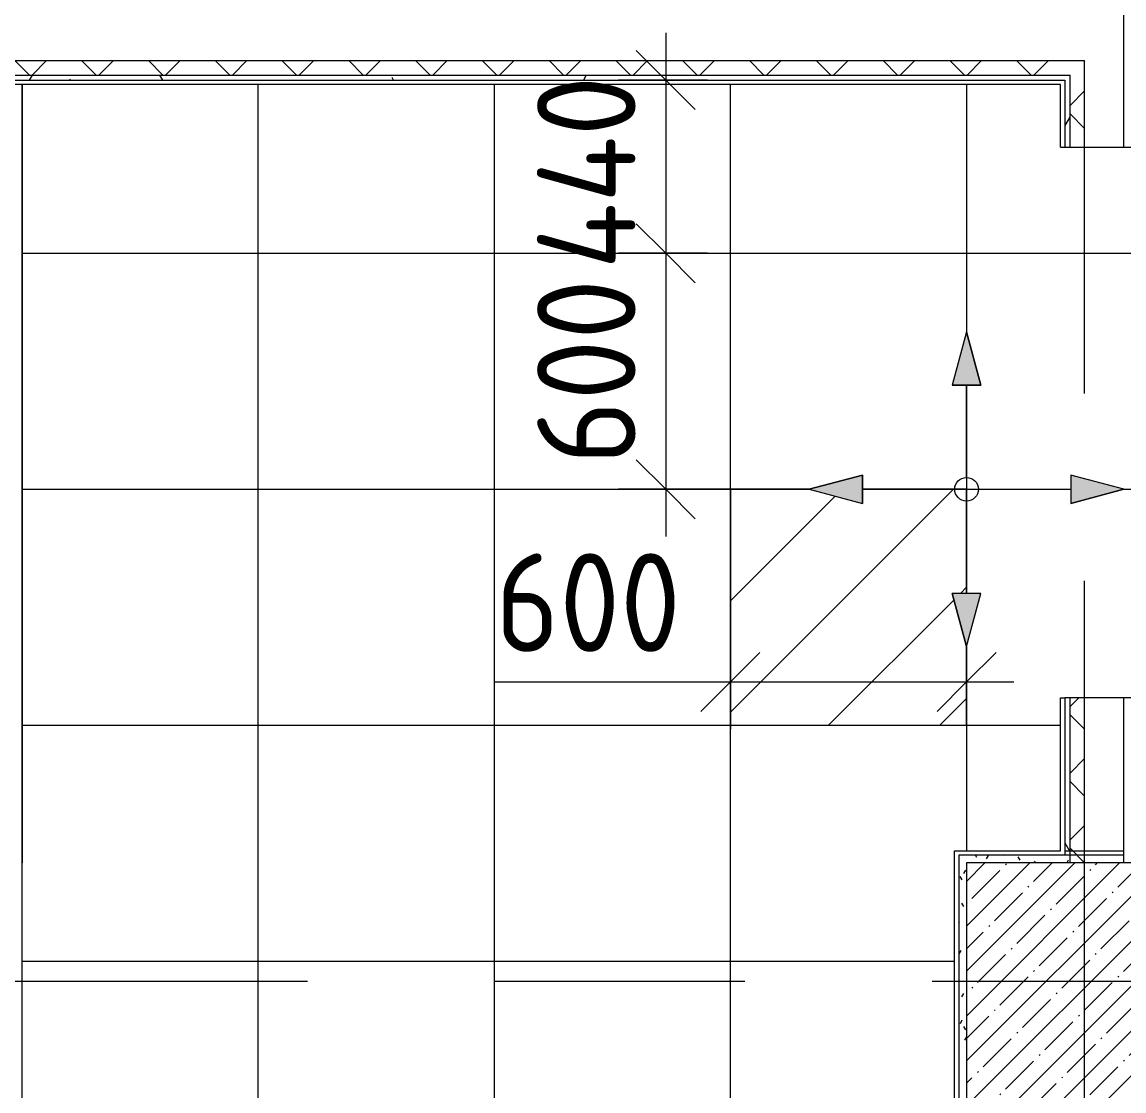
# Model space of a CAD drawing. Header units: millimetres. Extents: x -3238 to 193830, y -8553 to 29000.
# Drawn here: x 30610 to 33410, y 17871 to 20588 of the extents above; entities that cross this region are included whole.
import ezdxf

# ---------------------------------------------------------------- set-up
doc = ezdxf.new("R2010")
doc.units = ezdxf.units.MM
doc.linetypes.add('Осевая', pattern=[3175, 635, -476.25, 1587.5, -476.25])
for name, color, linetype, lineweight in [('A-ANNO-DIMS', 7, 'Continuous', 9), ('A-ANNO-DIMS-100', 7, 'Continuous', 9), ('A-DETL', 7, 'Continuous', 9), ('A-DETL-GENF', 7, 'Continuous', 9), ('A-FLOR-PATT', 7, 'Continuous', 9), ('A-WALL', 7, 'Continuous', 9), ('I-WALL', 7, 'Continuous', 9), ('S-COLS', 7, 'Continuous', 9), ('Оси-2', 7, 'Осевая', 9)]:
    doc.layers.add(name, color=color, linetype=linetype, lineweight=lineweight)
for name, color, linetype, lineweight, true_color in [('A-DETL-GENF-1', 7, 'Continuous', 9, 0x004000), ('A-FLOR-1', 7, 'Continuous', 9, 0x787878), ('A-WALL-1', 9, 'Continuous', 9, 0x808080), ('I-WALL-2', 9, 'Continuous', 9, 0x808080), ('I-WALL-3', 7, 'Continuous', 9, 0x3c3c3c), ('S-COLS-1', 9, 'Continuous', 9, 0x808080)]:
    doc.layers.add(name, color=color, linetype=linetype, lineweight=lineweight, true_color=true_color)
doc.styles.add('ISOCPEUR', font='isocpeur.ttf', dxfattribs={"width": 0.9, "height": 250})
doc.dimstyles.new('ISO-2_5_0_9К_БОЛЬШОЙ_округление', dxfattribs={"dimscale": 304.8, "dimtxt": 248.995294, "dimasz": 0.492126, "dimexe": 0.393701, "dimexo": 0, "dimgap": 0, "dimtad": 1, "dimdec": 0, "dimrnd": 10, "dimzin": 0, "dimdsep": 46, "dimtxsty": 'ISOCPEUR', "dimblk1": 'OBLIQUE', "dimblk2": 'OBLIQUE', "dimsah": 1, "dimcen": 0.09, "dimdle": 0.393701, "dimazin": 0, "dimtfac": 1, "dimtdec": 4, "dimtix": 1, "dimtmove": 1, "dimatfit": 3, "dimfxl": 1, "dimtvp": 1, "dimtolj": 1, "dimtzin": 0, "dimarcsym": 2})
doc.dimstyles.new('ISO-2_5_0_9К_БОЛЬШОЙ_округление_1', dxfattribs={"dimscale": 304.8, "dimtxt": 248.995294, "dimasz": 0.492126, "dimexe": 0.393701, "dimexo": 0, "dimgap": 0, "dimtad": 1, "dimdec": 0, "dimrnd": 10, "dimzin": 0, "dimdsep": 46, "dimtxsty": 'ISOCPEUR', "dimblk1": 'OBLIQUE', "dimblk2": 'OBLIQUE', "dimsah": 1, "dimcen": 0.09, "dimdle": 0.393701, "dimazin": 0, "dimtfac": 1, "dimtdec": 4, "dimtix": 1, "dimtmove": 0, "dimatfit": 3, "dimfxl": 1, "dimtvp": 1, "dimtolj": 1, "dimtzin": 0, "dimarcsym": 2})
pattern_1 = [(0, (0, 0), (406.4, 101.6), [33.528, -271.272, 33.528, -271.272, -1625.6]), (0, (0, 0), (406.4, 101.6), [-609.6, 33.528, -576.072, 33.528, -271.272, -711.2]), (0, (0, 0), (406.4, 101.6), [-1524, 33.528, -169.672, 33.528, -474.472]), (120, (152.4, 50.8), (-291.18818, 301.15272), [33.528, -271.272, 33.528, -271.272, -1625.6]), (120, (152.4, 50.8), (-291.18818, 301.15272), [-609.6, 33.528, -576.072, 33.528, -271.272, -711.2]), (120, (152.4, 50.8), (-291.18818, 301.15272), [-1524, 33.528, -169.672, 33.528, -474.472]), (240, (203.2, 254), (-115.21182, -402.75272), [33.528, -271.272, 33.528, -271.272, -1625.6]), (240, (203.2, 254), (-115.21182, -402.75272), [-609.6, 33.528, -576.072, 33.528, -271.272, -711.2]), (240, (203.2, 254), (-115.21182, -402.75272), [-1524, 33.528, -169.672, 33.528, -474.472])]
pattern_2 = [(135, (0, 0), (-84.8528, -84.8528), []), (225, (0, 0), (84.8528, -84.8528), [])]
pattern_3 = [(0, (0, 0), (121.92, 30.48), [10.058, -81.382, 10.058, -81.382, -487.68]), (0, (0, 0), (121.92, 30.48), [-182.88, 10.058, -172.822, 10.058, -81.382, -213.36]), (0, (0, 0), (121.92, 30.48), [-457.2, 10.058, -50.902, 10.058, -142.342]), (120, (45.72, 15.24), (-87.356454, 90.345817), [10.058, -81.382, 10.058, -81.382, -487.68]), (120, (45.72, 15.24), (-87.356454, 90.345817), [-182.88, 10.058, -172.822, 10.058, -81.382, -213.36]), (120, (45.72, 15.24), (-87.356454, 90.345817), [-457.2, 10.058, -50.902, 10.058, -142.342]), (240, (60.96, 76.2), (-34.563546, -120.825817), [10.058, -81.382, 10.058, -81.382, -487.68]), (240, (60.96, 76.2), (-34.563546, -120.825817), [-182.88, 10.058, -172.822, 10.058, -81.382, -213.36]), (240, (60.96, 76.2), (-34.563546, -120.825817), [-457.2, 10.058, -50.902, 10.058, -142.342])]

# ---------------------------------------------------------------- blocks, each defined once
blk = doc.blocks.new('BSC_Колонна _Прямоугольная - 600х600-V26-План устройства полов 2 этажа в осях 1-12')
at = {"layer": 'S-COLS'}
h = blk.add_hatch(dxfattribs=at)
h.set_pattern_fill('FP_37', color=256, style=0, pattern_type=2)
h.set_pattern_definition([(45, (-33310, -18150), (-57.02463, 57.02463), []), (45, (-33252.975, -18150), (-57.02463, 57.02463), [100.806, -20.161, 3.353, -16.808])])
h.paths.add_polyline_path([(-300, -300), (300, -300), (300, 300), (-300, 300), (-300, -173.7)])
at = {"layer": 'S-COLS-1'}
for p, q in [((300, 300), (-300, 300)), ((-300, 300), (-300, -300)), ((300, -300), (300, 300)), ((-300, -300), (300, -300))]:
    blk.add_line(p, q, dxfattribs=at)
blk = doc.blocks.new('Начало раскладки_красным - Начало раскладки_красным-26908484-План устройства полов 2 этажа в осях 1-12')
at = {"layer": 'A-DETL-GENF'}
for points in [[(0, 400), (-36.2, 264.8), (36.2, 264.8), (6.1, 377.3)], [(-264.8, 36.2), (-400, 0), (-264.8, -36.2)], [(264.8, 36.2), (264.8, -36.2), (400, 0)], [(-36.2, -264.8), (0, -400), (36.2, -264.8)]]:
    blk.add_hatch(color=256, dxfattribs=at).paths.add_polyline_path(points)
for p, q in [((0, 400), (-36.2, 264.8)), ((0, 400), (-36.2, 264.8)), ((36.2, 264.8), (0, 400)), ((0, 400), (36.2, 264.8)), ((-36.2, 264.8), (36.2, 264.8)), ((-36.2, 264.8), (36.2, 264.8)), ((0, 30), (0, 264.8)), ((-264.8, 36.2), (-400, 0)), ((-400, 0), (-264.8, 36.2)), ((-264.8, -36.2), (-264.8, 36.2)), ((-264.8, -36.2), (-264.8, 36.2)), ((264.8, 36.2), (264.8, -36.2)), ((400, 0), (264.8, 36.2)), ((400, 0), (264.8, 36.2)), ((264.8, -36.2), (264.8, 36.2)), ((-30, 0), (-264.8, 0)), ((30, 0), (264.8, 0)), ((400, 0), (264.8, -36.2)), ((-400, 0), (-264.8, -36.2)), ((-400, 0), (-264.8, -36.2)), ((264.8, -36.2), (400, 0)), ((0, -30), (0, -264.8)), ((36.2, -264.8), (-36.2, -264.8)), ((-36.2, -264.8), (0, -400)), ((0, -400), (-36.2, -264.8)), ((-36.2, -264.8), (36.2, -264.8)), ((0, -400), (36.2, -264.8)), ((0, -400), (36.2, -264.8))]:
    blk.add_line(p, q, dxfattribs=at)
blk.add_circle((0, 0), 30, dxfattribs=at)
blk = doc.blocks.new('DIMBLOCK37-План устройства полов 2 этажа в осях 1-12')
at = {"layer": 'A-ANNO-DIMS-100'}
for p, q in [((32245.5, 20560), (32245.5, 20000)), ((32351.6, 20440), (32125.5, 20440)), ((32245.5, 20440), (32351.6, 20440)), ((32351.6, 20000), (32125.5, 20000)), ((32245.5, 20000), (32351.6, 20000))]:
    blk.add_line(p, q, dxfattribs=at)
at = {"layer": 'A-ANNO-DIMS-100', "lineweight": 20}
for p, q in [((32245.5, 20440), (32170.5, 20515)), ((32245.5, 20440), (32320.5, 20365)), ((32245.5, 20000), (32170.5, 20075)), ((32245.5, 20000), (32320.5, 19925))]:
    blk.add_line(p, q, dxfattribs=at)
at = {"layer": 'A-ANNO-DIMS-100', "color": 0, "insert": (31918.9, 19959), "char_height": 250, "width": 626.319, "attachment_point": 1, "rotation": 90, "line_spacing_factor": 1.149209, "style": 'ISOCPEUR'}
blk.add_mtext('440', dxfattribs=at)
blk = doc.blocks.new('_Oblique')
at = {"color": 0, "linetype": 'ByBlock', "lineweight": -2}
blk.add_line((-0.5, -0.5), (0.5, 0.5), dxfattribs=at)
blk = doc.blocks.new('DIMBLOCK38-План устройства полов 2 этажа в осях 1-12')
at = {"layer": 'A-ANNO-DIMS-100', "lineweight": 20}
for p, q in [((32245.5, 20000), (32170.5, 20075)), ((32245.5, 20000), (32320.5, 19925)), ((32245.5, 19400), (32170.5, 19475)), ((32245.5, 19400), (32320.5, 19325))]:
    blk.add_line(p, q, dxfattribs=at)
at = {"layer": 'A-ANNO-DIMS-100'}
for p, q in [((32351.6, 20000), (32125.5, 20000)), ((32245.5, 20000), (32245.5, 19280)), ((32245.5, 20000), (32351.6, 20000)), ((32610, 19400), (32125.5, 19400)), ((32245.5, 19400), (32610, 19400))]:
    blk.add_line(p, q, dxfattribs=at)
at = {"layer": 'A-ANNO-DIMS-100', "color": 0, "insert": (31918.9, 19463), "char_height": 250, "width": 568.858, "attachment_point": 1, "rotation": 90, "line_spacing_factor": 1.149209, "style": 'ISOCPEUR'}
blk.add_mtext('600', dxfattribs=at)
blk = doc.blocks.new('DIMBLOCK39-План устройства полов 2 этажа в осях 1-12')
at = {"layer": 'A-ANNO-DIMS-100'}
for p, q in [((32410, 19016.3), (32410, 18790.3)), ((32410, 18910.3), (32410, 19016.3)), ((33010, 19000), (33010, 18790.3)), ((33010, 18910.3), (33010, 19000)), ((31812.6, 18910.3), (32386.6, 18910.3)), ((32290, 18910.3), (33130, 18910.3)), ((32386.6, 18910.3), (32710, 18910.3))]:
    blk.add_line(p, q, dxfattribs=at)
at = {"layer": 'A-ANNO-DIMS-100', "lineweight": 20}
for p, q in [((32410, 18910.3), (32485, 18985.3)), ((33010, 18910.3), (33085, 18985.3)), ((32410, 18910.3), (32335, 18835.3)), ((33010, 18910.3), (32935, 18835.3))]:
    blk.add_line(p, q, dxfattribs=at)
at = {"layer": 'A-ANNO-DIMS-100', "color": 0, "insert": (31812.6, 19236.9), "char_height": 250, "width": 568.858, "attachment_point": 1, "line_spacing_factor": 1.149209, "style": 'ISOCPEUR'}
blk.add_mtext('600', dxfattribs=at)

msp = doc.modelspace()

# ---------------------------------------------------------------- hatches: boundary and pattern name
at = {"layer": 'A-DETL-GENF-1'}
h = msp.add_hatch(dxfattribs=at)
h.set_pattern_fill('FP_128', color=256, style=0, pattern_type=2)
h.set_pattern_definition([(45, (0, 0), (-141.4214, 141.4214), [])])
h.paths.add_polyline_path([(32410, 18800), (33010.3, 18800), (33010, 19000), (32973.8, 19135.2), (33010.3, 19135.2), (33010.3, 19400), (32745.2, 19400), (32745.2, 19363.8), (32610, 19400), (32410, 19400), (32410, 19022.7)])
at = {"layer": 'A-FLOR-PATT'}
h = msp.add_hatch(dxfattribs=at)
h.set_pattern_fill('FP_107', color=256, style=0, pattern_type=2)
h.set_pattern_definition([(270, (31810, 17000), (600, 4e-14), []), (0, (31810, 17000), (0, 600), [])])
h.paths.add_polyline_path([(32650, 13790), (32650, 13840), (32660, 13840), (32660, 13880), (32650, 13880), (32650, 13897), (32700, 13897), (32700, 14011), (32979, 14011), (32979, 18481), (33249, 18481.8), (33249, 18870), (33493, 18870), (33493, 20270), (33249, 20270), (33249, 20429), (30610, 20429), (30610, 15503.7), (31041, 15503.7), (31041, 14011), (31300, 14011), (31300, 13897), (31350, 13897), (31350, 13880), (31340, 13880), (31340, 13840), (31350, 13840), (31350, 13790), (32177.9, 13790)])
h.paths.add_polyline_path([(32690, 13840), (32700, 13840), (32700, 13880), (32690, 13880)])
h.paths.add_polyline_path([(31300, 13840), (31310, 13840), (31310, 13880), (31300, 13880)])
h.paths.add_polyline_path([(32074.5, 13963.3), (32074.5, 14035.7), (32209.7, 13999.5), (32137, 13980)])
h.paths.add_polyline_path([(31545, 13963.3), (31411.6, 14000), (31545, 14035.7), (31545, 13980)])
h.paths.add_polyline_path([(31846, 14264.3), (31773.5, 14264.3), (31809.7, 14399.5)])
h.paths.add_polyline_path([(33511.9, 18870), (33550, 18870), (33550, 18880), (33510, 18880), (33510, 18870)])
h.paths.add_polyline_path([(33550, 18910), (33550, 18920), (33510, 18920), (33510, 18910), (33511.9, 18910)])
h.paths.add_polyline_path([(33010, 19000), (32973.8, 19135.2), (33046.2, 19135.2), (33010.3, 19001)])
h.paths.add_polyline_path([(33274.8, 19363.8), (33274.8, 19436.2), (33410, 19400)])
h.paths.add_polyline_path([(32745.2, 19363.8), (32610, 19400), (32745.2, 19436.2), (32745.2, 19400)])
h.paths.add_polyline_path([(33010.3, 19664.8), (32973.8, 19664.8), (33010.3, 19799), (33046.2, 19664.8)])
h.paths.add_polyline_path([(33511.9, 20220), (33550, 20220), (33550, 20230), (33510, 20230), (33510, 20220)])
h.paths.add_polyline_path([(33550, 20260), (33550, 20270), (33510, 20270), (33510, 20260), (33511.9, 20260)])
at = {"layer": 'I-WALL'}
h = msp.add_hatch(dxfattribs=at)
h.set_pattern_fill('FP_106', color=256, style=0, pattern_type=2)
h.set_pattern_definition(pattern_2)
h.paths.add_polyline_path([(33273, 20453), (33273, 20490), (30473, 20490), (30473, 20453), (33260, 20453)])
h = msp.add_hatch(dxfattribs=at)
h.set_pattern_fill('FP_106', color=256, style=0, pattern_type=2)
h.set_pattern_definition(pattern_2)
h.paths.add_polyline_path([(33273, 18450), (33310, 18450), (33310, 18870), (33273, 18870), (33273, 18470)])
h.paths.add_polyline_path([(33310, 20270), (33310, 20490), (33273, 20490), (33273, 20270)])
at = {"layer": 'I-WALL-2'}
h = msp.add_hatch(dxfattribs=at)
h.set_pattern_fill('FP_99', color=256, style=0, pattern_type=2)
h.set_pattern_definition(pattern_3)
h.paths.add_polyline_path([(33010, 18450), (33273, 18450), (33273, 18470), (32990, 18470), (32990, 18450)])
h = msp.add_hatch(dxfattribs=at)
h.set_pattern_fill('FP_99', color=256, style=0, pattern_type=2)
h.set_pattern_definition(pattern_3)
h.paths.add_polyline_path([(33010, 17830), (33010, 18450), (32990, 18450), (32990, 17830)])
at = {"layer": 'I-WALL-3'}
h = msp.add_hatch(dxfattribs=at)
h.set_pattern_fill('FP_105', color=256, style=0, pattern_type=2)
h.set_pattern_definition(pattern_1)
h.paths.add_polyline_path([(33260, 20440), (33260, 20453), (30460, 20453), (30460, 20440), (32844.9, 20440)])
h = msp.add_hatch(dxfattribs=at)
h.set_pattern_fill('FP_105', color=256, style=0, pattern_type=2)
h.set_pattern_definition(pattern_1)
h.paths.add_polyline_path([(33273, 18470), (33273, 18870), (33260, 18870), (33260, 18470)])
h.paths.add_polyline_path([(33273, 20270), (33273, 20453), (33260, 20453), (33260, 20270)])

# ---------------------------------------------------------------- linework, layer by layer
at = {"layer": 'A-DETL'}
for p, q in [((32610, 19400), (32410, 19400)), ((32410, 19400), (32410, 18800)), ((33010.3, 19400), (32745.2, 19400)), ((33010.3, 19135.2), (33010.3, 19400)), ((33010.3, 18800), (33010.3, 19001)), ((32410, 18800), (33010.3, 18800))]:
    msp.add_line(p, q, dxfattribs=at)
at = {"layer": 'A-FLOR-1'}
msp.add_line((30610, 20429), (30610, 18450), dxfattribs=at)
at = {"layer": 'A-WALL'}
for p, q in [((33410, 20270), (33410, 20790)), ((30510, 20490), (33310, 20490)), ((33310, 20270), (33310, 20490)), ((30473, 20453), (33273, 20453)), ((33273, 20270), (33273, 20453)), ((33273, 18450), (33273, 18870)), ((33310, 18450), (33310, 18870)), ((33410, 18450), (33410, 18870))]:
    msp.add_line(p, q, dxfattribs=at)
at = {"layer": 'A-WALL-1'}
for p, q in [((33260, 20270), (33630, 20270)), ((33260, 18870), (33260, 18470)), ((33630, 18870), (33260, 18870)), ((33273, 18470), (32990, 18470)), ((32990, 18470), (32990, 17830))]:
    msp.add_line(p, q, dxfattribs=at)
at = {"layer": 'I-WALL'}
for p, q in [((33249, 20429), (30449, 20429)), ((30460, 20440), (33260, 20440)), ((33249, 20270), (33249, 20429)), ((33260, 20440), (33260, 20270)), ((33249, 20270), (33260, 20270)), ((33249, 18481), (33249, 18870)), ((33249, 18870), (33260, 18870)), ((32979, 18481), (33249, 18481)), ((32979, 14011), (32979, 18481)), ((33260, 18481), (33410, 18481)), ((33410, 18470), (33273, 18470))]:
    msp.add_line(p, q, dxfattribs=at)
at = {"layer": 'Оси-2'}
for p, q in [((33310, 593.7), (33310, 24898.1)), ((61.6, 18150), (36030, 18150))]:
    msp.add_line(p, q, dxfattribs=at)

# ---------------------------------------------------------------- block references
at = {"layer": 'A-DETL-GENF', "rotation": 180}
msp.add_blockref('Начало раскладки_красным - Начало раскладки_красным-26908484-План устройства полов 2 этажа в осях 1-12', (33010, 19400), dxfattribs=at)
at = {"layer": 'S-COLS'}
msp.add_blockref('BSC_Колонна _Прямоугольная - 600х600-V26-План устройства полов 2 этажа в осях 1-12', (33310, 18150), dxfattribs=at)

# ---------------------------------------------------------------- dimensions: what is measured, and where the dimension line sits
at = {"layer": 'A-ANNO-DIMS'}
for base, p1, p2, override, picture, middle in [((32245.5, 20000), (32351.6, 20440), (32351.6, 20000), {"dimpost": '<>', "dimfxl": 440.000048}, 'DIMBLOCK37-План устройства полов 2 этажа в осях 1-12', (32120.5, 20220)), ((32245.5, 19400), (32351.6, 20000), (32610, 19400), {"dimpost": '<>', "dimfxl": 653.282048}, 'DIMBLOCK38-План устройства полов 2 этажа в осях 1-12', (32120.5, 19700))]:
    dim = msp.add_linear_dim(base=base, p1=p1, p2=p2, angle=90, dimstyle='ISO-2_5_0_9К_БОЛЬШОЙ_округление_1', override=override, dxfattribs=at)
    dim.commit()
    dim.dimension.update_dxf_attribs({"geometry": picture, "text_midpoint": middle})
dim = msp.add_linear_dim(base=(33010, 18910.3), p1=(32410, 19016.3), p2=(33010, 19000), dimstyle='ISO-2_5_0_9К_БОЛЬШОЙ_округление', override={"dimpost": '<>', "dimfxl": 600.222393}, dxfattribs=at)
dim.commit()
dim.dimension.update_dxf_attribs({"geometry": 'DIMBLOCK39-План устройства полов 2 этажа в осях 1-12', "text_midpoint": (32097, 19070.2), "dimtype": 160})

doc.saveas('drawing.dxf')
